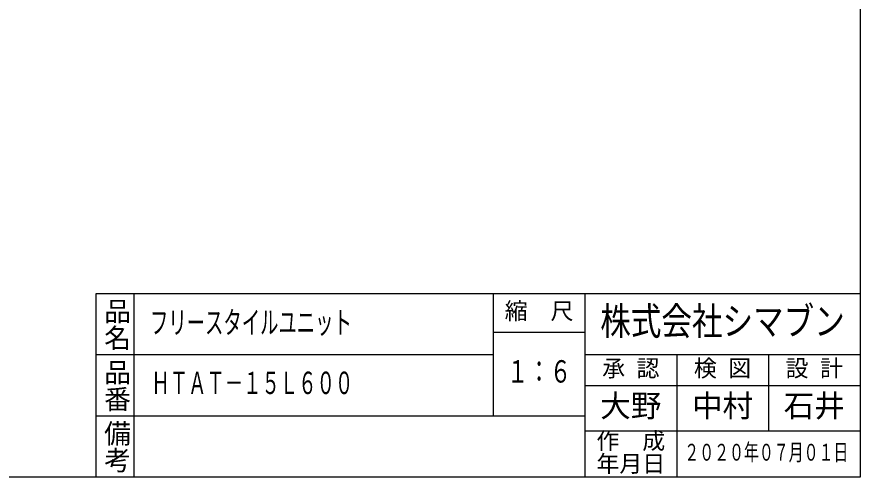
# Model space of a CAD drawing. Units: millimetres, scale not verified. Extents: x -819 to 819, y -558 to 522.
# Drawn here: x 157 to 819, y -558 to -196 of the extents above; entities that cross this region are included whole.
import ezdxf
from ezdxf.enums import TextEntityAlignment as Align

# ---------------------------------------------------------------- set-up
doc = ezdxf.new("R2010")
doc.units = ezdxf.units.MM
doc.header["$LTSCALE"] = 6
doc.layers.add('0-7_枠細線', color=5, linetype='Continuous')
doc.layers.add('0-8_枠中線', color=5, linetype='Continuous')
doc.styles.add('@ＭＳ ゴシック', font='')
doc.styles.add('ＭＳ ゴシック', font='')
doc.styles.get('@ＭＳ ゴシック').set_extended_font_data('@MS Gothic')
doc.styles.get('ＭＳ ゴシック').set_extended_font_data('MS Gothic')

msp = doc.modelspace()

# ---------------------------------------------------------------- linework, layer by layer
at = {"layer": '0-7_枠細線'}
for p, q in [((249, -414), (249, -558)), ((531, -414), (531, -510)), ((603, -414), (603, -558)), ((531, -444), (603, -444)), ((531, -462), (219, -462)), ((819, -462), (603, -462)), ((675, -462), (675, -558)), ((747, -462), (747, -522)), ((603, -486), (819, -486)), ((603, -510), (219, -510)), ((819, -522), (603, -522))]:
    msp.add_line(p, q, dxfattribs=at)
at = {"layer": '0-8_枠中線'}
msp.add_lwpolyline([(-819, -558), (-819, 522), (819, 522), (819, -558)], close=True, dxfattribs=at)
msp.add_lwpolyline([(819, -414), (219, -414), (219, -558)], dxfattribs=at)

# ---------------------------------------------------------------- texts
at = {"layer": '0-7_枠細線', "style": '@ＭＳ ゴシック'}
for s, p in [('品名', (223.5, -417)), ('品番', (223.5, -465)), ('備考', (223.5, -513))]:
    msp.add_text(s, height=15.4, rotation=270, dxfattribs=at).set_placement(p, align=Align.BOTTOM_LEFT)
at = {"layer": '0-7_枠細線', "style": 'ＭＳ ゴシック'}
for s, height, p in [('縮\u3000尺', 13.2, (540, -438)), ('承 認', 13.2, (616.5, -483)), ('検 図', 13.2, (688.5, -483)), ('設 計', 13.2, (760.5, -483)), ('大野', 17.6, (615, -516)), ('中村', 17.6, (687, -516)), ('石井', 17.6, (759, -516)), ('作\u3000成', 13.2, (612, -540)), ('年月日', 13.2, (612, -558))]:
    msp.add_text(s, height=height, dxfattribs=at).set_placement(p, align=Align.BOTTOM_LEFT)
for s, height, width, p in [('株式会社シマブン', 21.99, 0.8, (615, -453)), ('フリースタイルユニット', 17.6, 0.6, (261.6, -450.564)), ('１：６', 17.6, 0.7, (541.8, -489)), ('ＨＴＡＴ－１５Ｌ６００', 17.6, 0.6, (262.717, -498)), ('２０２０年０７月０１日', 13.2, 0.65, (681, -549))]:
    msp.add_text(s, height=height, dxfattribs=dict(at, width=width)).set_placement(p, align=Align.BOTTOM_LEFT)

doc.saveas('drawing.dxf')
